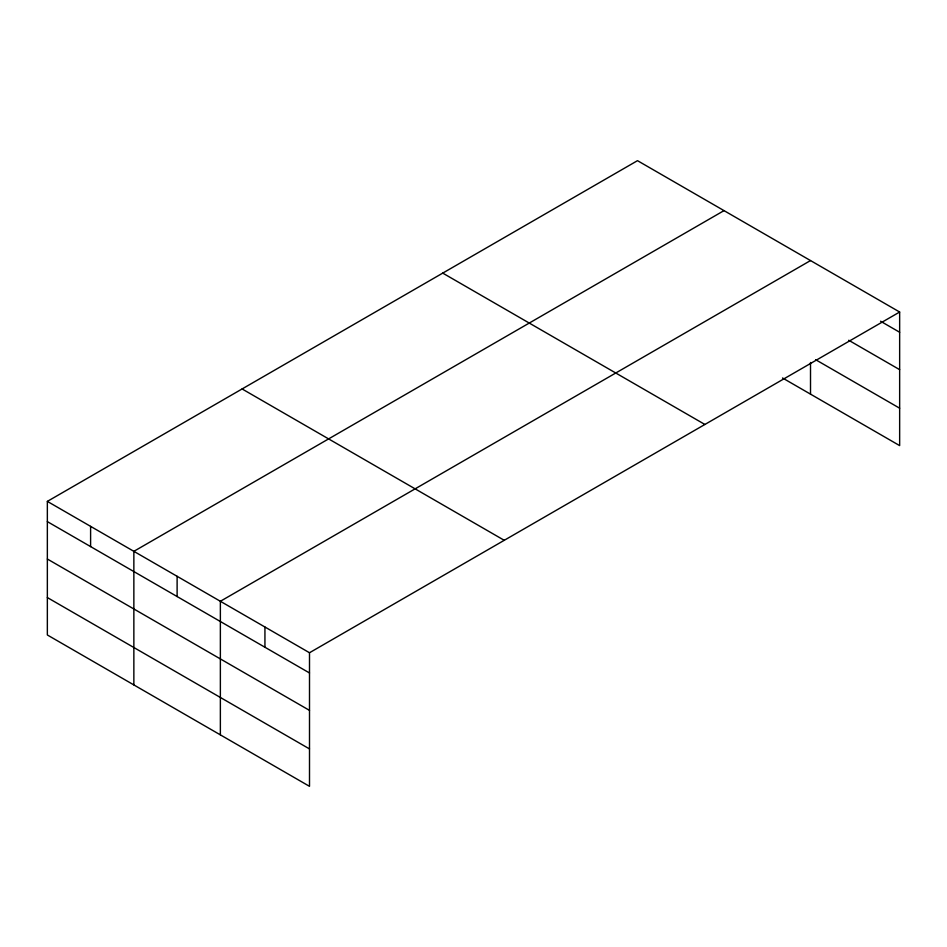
<?xml version="1.0" encoding="UTF-8"?>
<svg xmlns="http://www.w3.org/2000/svg" width="947" height="947" viewBox="0 0 947 947"><rect width="100%" height="100%" fill="white"/><g stroke="black" fill="none" stroke-linecap="round" stroke-linejoin="round"><path stroke-width="1.42" d="M899.65 312.025L637.497 160.67L47.35 501.389L47.35 634.975L309.503 786.33L309.503 652.743L899.65 312.025L899.65 445.611L782.53 377.983M724.005 210.625L133.858 551.343L133.858 684.918M810.514 260.567L220.367 601.286L220.367 734.86M880.556 321.234L899.65 332.255M848.713 340.257L899.65 369.661M815.616 359.682L899.65 408.204M442.746 273.115L704.899 424.469M242.101 388.957L504.254 540.311M47.35 501.389L309.503 652.743M47.35 521.619L309.503 672.974M47.35 559.026L309.503 710.38M47.35 597.569L309.503 748.923M810.514 362.5L810.514 394.141M264.935 627.021L264.935 647.251M177.113 576.309L177.113 596.539M90.604 526.366L90.604 546.597"/></g></svg>
